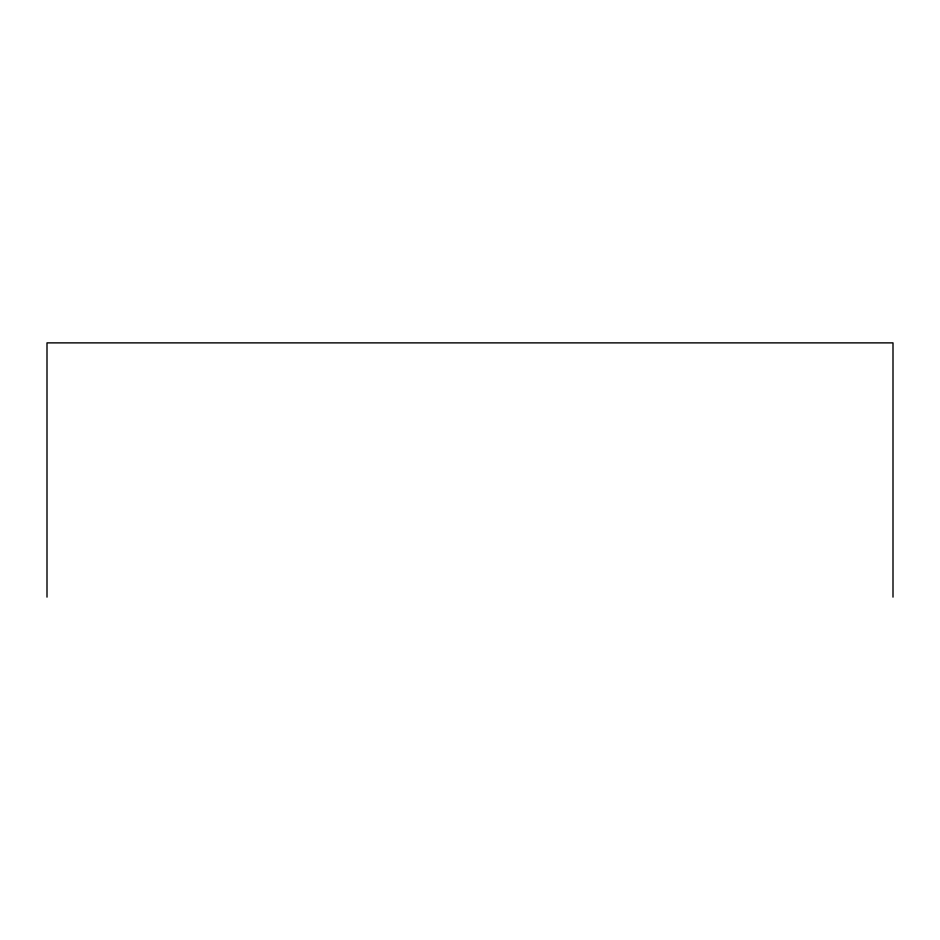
<?xml version="1.0" encoding="UTF-8"?>
<svg xmlns="http://www.w3.org/2000/svg" width="940" height="940" viewBox="0 0 940 940"><rect width="100%" height="100%" fill="white"/><g stroke="black" fill="none" stroke-linecap="round" stroke-linejoin="round"><path stroke-width="1.41" d="M893 597.123L893 342.877L47 342.877L47 597.123"/></g></svg>
